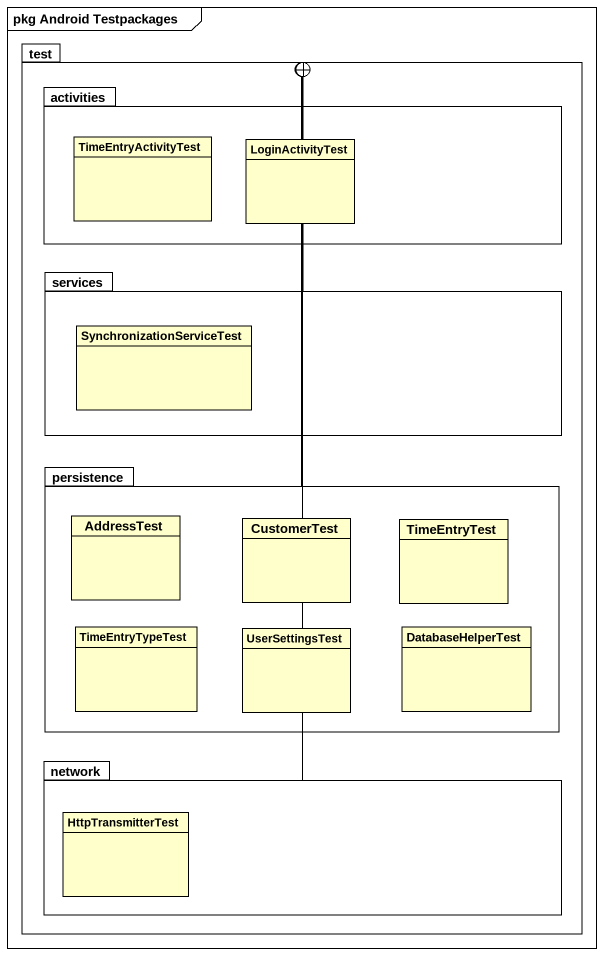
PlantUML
@startuml
mainframe pkg Android Testpackages
hide circle
hide empty members
package test {
  package activities {
    class TimeEntryActivityTest
    class LoginActivityTest
  }
  package services {
    class SynchronizationServiceTest
  }
  package persistence {
    class AddressTest
    class CustomerTest
    class TimeEntryTest
    class TimeEntryTypeTest
    class UserSettingsTest
    class DatabaseHelperTest
  }
  package "network" as network_ {
    class HttpTransmitterTest
  }
}
activities --+ test
services --+ test
persistence -up-+ test
network_ -up-+ test
@enduml
